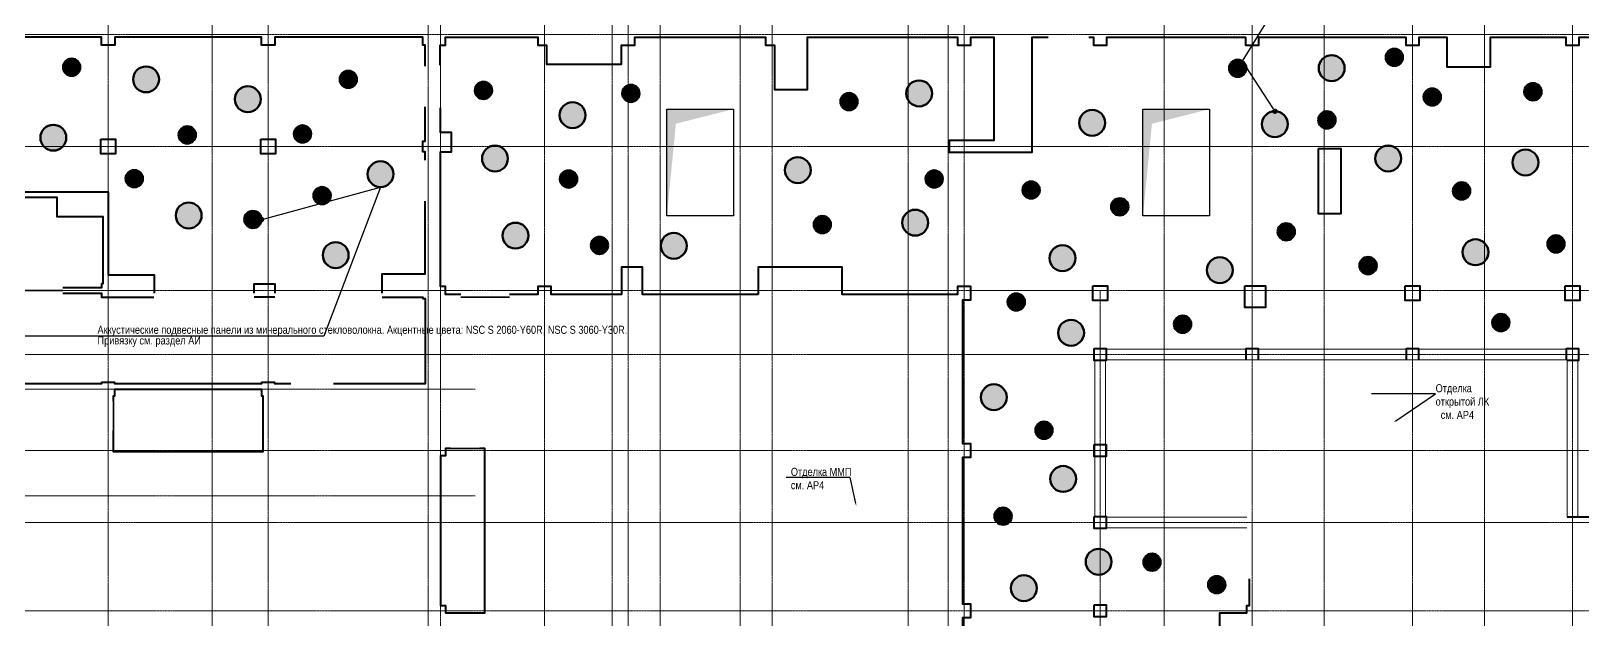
# Model space of a CAD drawing. Header units: millimetres. Extents: x -328335 to 1212475, y -208171 to 164144.
# Drawn here: x 30710 to 88897, y 78553 to 100625 of the extents above; entities that cross this region are included whole.
import ezdxf
from ezdxf import colors
from ezdxf.entities.mleader import LeaderData, LeaderLine
from ezdxf.math import Vec2, Vec3

# ---------------------------------------------------------------- set-up
doc = ezdxf.new("R2010")
doc.units = ezdxf.units.MM
doc.header["$LTSCALE"] = 0.5
doc.linetypes.add('CENTER2', pattern=[28.575, 19.05, -3.175, 3.175, -3.175])
doc.linetypes.add('HIDDEN', pattern=[9.525, 6.35, -3.175])
doc.layers.add('Vport', color=6, linetype='Continuous', plot=False)
for name, color, linetype, lineweight in [('АИ_Плинтус', 3, 'Continuous', 9), ('АИ_Полы', 1, 'Continuous', 9), ('АИ_Потолок_балки', 3, 'Continuous', 5), ('АЦ_Бафы', 8, 'Continuous', 0), ('АЦ_Выноски', 7, 'Continuous', 5), ('АЦ_Стены', 8, 'Continuous', 70), ('ОВ_Шахты_блок 4.1', 6, 'Continuous', 5)]:
    doc.layers.add(name, color=color, linetype=linetype, lineweight=lineweight)
doc.layers.add('АИ_Т_Профиль', color=2, linetype='Continuous', lineweight=40, true_color=0xffff00)
doc.layers.add('РД_Оси_100', color=7, linetype='Continuous', lineweight=0, true_color=0x525252)
doc.layers.add('АР_Делит', color=120, linetype='Continuous', lineweight=0, plot=False)
doc.styles.add('style1', font='ARIALN.TTF')

# ---------------------------------------------------------------- blocks, each defined once
blk = doc.blocks.new('2200_АР_ОСИ_3эт_100_6.02.25')
at = {"layer": 'АР_Делит', "linetype": 'CENTER2'}
for p, q in [((-5954.958, 87200), (47367.08, 87200)), ((-5954.958, 83200), (47367.08, 83200))]:
    blk.add_line(p, q, dxfattribs=at)
at = {"layer": 'РД_Оси_100', "color": 8, "linetype": 'CENTER2', "true_color": 0x808080}
for p, q in [((37500, -6155), (37500, 139938.679)), ((39600, -6155), (39600, 139938.679)), ((49960, -6155), (49960, 139938.679)), ((63600, -6155), (63600, 139938.679)), ((65100, -6155), (65100, 139938.679)), ((73200, -6155), (73200, 139938.679)), ((79200, -6155), (79200, 139938.679)), ((85200, -6155), (85200, 139938.679)), ((88500, -6155), (88500, 139938.679)), ((-5954.958, 96300), (119910, 96300)), ((-5954.958, 90900), (119910, 90900)), ((70800, -6155), (70800, 90900)), ((-5954.958, 88500), (119910, 88500)), ((-5954.958, 84900), (119910, 84900)), ((119910, 82200), (-5954.958, 82200)), ((-5954.958, 78900), (119910, 78900))]:
    blk.add_line(p, q, dxfattribs=at)
for points in [[(33600, 139938.679), (33600, -6155)], [(45530, 139938.679), (45600, 139538.679), (45600, -6163.457)], [(46060, -6163.105), (46060, 139538.679), (46130, 139938.679)], [(52500, 139938.679), (52500, -5755), (52358.276, -6155)], [(53100, 139938.679), (53100, -5755), (52949.266, -6155)], [(54300, 139938.679), (54300, -6155)], [(57300, 139938.679), (57300, -6155)], [(58500, 139938.679), (58500, -6155)], [(65700, -6155), (65700, 139938.679)], [(76500, 139938.679), (76500, -6155)], [(82500, 139938.679), (82500, -6155)], [(119910, 100350), (119410, 100500), (-5454.958, 100500), (-5954.958, 100350)]]:
    blk.add_lwpolyline(points, dxfattribs=at)
blk = doc.blocks.new('otv')
at = {"color": 8, "linetype": 'Continuous', "true_color": 0x808080, "transparency": 33554653}
blk.add_lwpolyline([(0, -1), (0, 0), (1, 0), (1, -1)], close=True, dxfattribs=at)
blk.add_solid([(0, -1), (0, 0), (0.135, -0.137), (1, 0)], dxfattribs=at)
blk = doc.blocks.new('_Dot')
at = {"color": 0, "linetype": 'ByBlock', "lineweight": -2}
blk.add_line((-0.5, 0), (-1, 0), dxfattribs=at)
at = {"color": 0, "linetype": 'ByBlock', "const_width": 0.5}
blk.add_lwpolyline([(-0.25, 0, 1), (0.25, 0, 1)], format="xyb", close=True, dxfattribs=at)
blk = doc.blocks.new('Баф_ор3_1200_столовая')
at = {"layer": 'АЦ_Стены', "true_color": 0xee6119}
h = blk.add_hatch(color=32, dxfattribs=at)
h.dxf.hatch_style = 1
h.paths.add_polyline_path([(600, 0, 1), (-600, 0, 1)])
at = {"layer": 'АЦ_Стены', "color": 32, "true_color": 0xee6119}
blk.add_circle((0, 0), 600, dxfattribs=at)
blk = doc.blocks.new('Баф_ор3_800_столовая')
at = {"layer": 'АЦ_Стены', "true_color": 0xee6119}
h = blk.add_hatch(color=32, dxfattribs=at)
h.dxf.hatch_style = 1
h.paths.add_polyline_path([(400, 0, 1), (-400, 0, 1)])
at = {"layer": 'АЦ_Стены', "color": 32, "true_color": 0xee6119}
blk.add_circle((0, 0), 400, dxfattribs=at)

msp = doc.modelspace()

# ---------------------------------------------------------------- linework, layer by layer
at = {"layer": 'Vport'}
for points in [[(54550.001, 97700), (57049.999, 97700), (57049.999, 93700), (54550.001, 93700)], [(72400.001, 97700.003), (74899.999, 97700.003), (74899.999, 93700.003), (72400.001, 93700.003)]]:
    msp.add_lwpolyline(points, close=True, dxfattribs=at)
at = {"layer": 'АИ_Плинтус', "color": 24, "linetype": 'ByBlock', "lineweight": 40, "true_color": 0xa52900}
for points in [[(45490.001, 99311.945), (45490.001, 100100), (45400, 100100), (45400, 100400), (39850, 100400), (39850, 100100), (39350, 100100), (39350, 100400), (33850, 100400), (33850, 100100), (33350, 100100), (33350, 100400), (28600, 100400), (28600, 94600), (33599.084, 94600), (33600, 91489.914), (35321.106, 91487.146), (35321.106, 90800)], [(46049.946, 99350), (46049.955, 100100.141), (46249.926, 100100.14), (46249.927, 100400), (49710, 100400), (49710.079, 100100), (50040.151, 100099.998), (50039.659, 99381.617), (52850, 99381.617), (52850, 100100), (53349.999, 100100.022), (53350.001, 100400), (58250.001, 100400), (58249.997, 100100), (58580.151, 100099.996), (58580.151, 98429.236), (59819.998, 98429.236), (59820, 100400), (65450, 100400), (65450.034, 100101.783), (65950, 100101.783), (65950, 100400), (66810, 100400), (66810, 96519.897), (65129.984, 96519.897), (65129.984, 96079.897), (68250, 96079.897), (68250, 100400), (68840.001, 100400)], [(70370.001, 100400), (70550, 100400), (70550, 100100), (71050, 100100), (71049.851, 100400), (76250, 100400), (76250, 100100), (76750, 100100), (76750, 100399.999), (82249.851, 100400), (82250, 100100), (82750, 100100), (82749.851, 100400), (83790.003, 100400), (83790.003, 99280), (85430.003, 99280), (85430.003, 100399.998), (88250.001, 100400), (88250, 100100), (88750, 100100), (88750.001, 100400), (92335.784, 100400)], [(45490.001, 95780), (45490.001, 96100), (45400, 96100), (45400, 96500), (45490.001, 96500), (45490.001, 97781.945)], [(46824.851, 90750), (46250.922, 90750), (46250.922, 91049.999), (46060.06, 91049.997), (46060, 96100), (46480.087, 96100), (46480.087, 96820.928), (46060.016, 96820.926), (46060.017, 97750)], [(43879.943, 90800), (43880.603, 91520), (45490.001, 91520), (45490.001, 94250)], [(57970.001, 90750), (53630.003, 90750), (53630.003, 91770), (52850, 91770), (52850, 90750), (50210.001, 90750), (50210, 91050), (49710, 91050), (49710, 90750), (48650.151, 90750)], [(65650, 76300), (65650, 78650), (65950, 78650), (65950, 79150), (65650, 79150), (65650.001, 84650), (65950, 84650), (65950, 85150), (65650.001, 85150), (65650, 90552.609), (65950, 90552.609), (65950, 91049.998), (65450, 91049.998), (65450, 90748.065), (61119.791, 90748.065), (61119.798, 91770), (57970.001, 91770), (57970.001, 90750)], [(31900, 90800), (33350, 90800), (33350, 90650), (35319.817, 90650)], [(39070.017, 90800), (39070.017, 91147.983), (39850, 91147.983), (39850, 90800)], [(39850, 90650), (39070.017, 90650)], [(43880.005, 90650), (45400, 90650), (45400, 90600), (45490.001, 90600), (45490.001, 87400), (42050, 87400)], [(40450, 87400), (39850.001, 87400), (39850.001, 87450), (39350, 87450), (39350, 87400), (33850, 87400), (33850, 87450), (33350, 87450), (33350, 87400), (27400, 87400)], [(33800, 86750), (33800, 86950), (33850, 86950), (33850, 87200), (39350, 87200), (39350, 86950), (39400, 86950), (39400, 84850), (33800, 84850), (33800, 85650)], [(46440.013, 84980), (46250, 84980), (46250, 84700), (46060, 84700), (46060.075, 79100), (46250.151, 79100), (46250.151, 78820), (47730, 78820), (47730, 84980), (47540.013, 84980)], [(94597.501, 82400), (88300.077, 82400)]]:
    msp.add_lwpolyline(points, dxfattribs=at)
at = {"layer": 'АИ_Плинтус', "color": 24, "linetype": 'ByBlock', "lineweight": 40, "true_color": 0xa52900, "transparency": 33554653}
for points in [[(33325, 96575), (33875, 96575), (33875, 96025), (33325, 96025)], [(39325, 96575), (39875, 96575), (39875, 96025), (39325, 96025)], [(70525, 91075), (71075, 91075), (71075, 90525), (70525, 90525)], [(76225, 91075), (76990, 91075), (76990, 90260), (76225, 90260)], [(82225, 91075), (82775, 91075), (82775, 90525), (82225, 90525)], [(88225, 91075), (88775, 91075), (88775, 90525), (88225, 90525)], [(70575, 85125), (71025, 85125), (71025, 84675), (70575, 84675)], [(70575, 82425), (71025, 82425), (71025, 81975), (70575, 81975)], [(70575, 79125), (71025, 79125), (71025, 78675), (70575, 78675)]]:
    msp.add_lwpolyline(points, close=True, dxfattribs=at)
at = {"layer": 'АИ_Плинтус', "color": 24, "linetype": 'ByBlock', "lineweight": 40, "true_color": 0xa52900}
msp.add_lwpolyline([(78980, 96220), (79820, 96220), (79820, 93780), (78980, 93780)], close=True, dxfattribs=at)
at = {"layer": 'АИ_Плинтус', "color": 160, "linetype": 'ByBlock', "lineweight": 40, "true_color": 0x003fff, "transparency": 33554653}
msp.add_lwpolyline([(28600, 92700), (28600, 94400), (31679.809, 94400), (31679.809, 93680), (33400, 93680), (33400, 91150), (33350, 91150), (33350, 91000), (31900, 91000)], dxfattribs=at)
at = {"layer": 'АИ_Плинтус', "color": 24, "linetype": 'ByBlock', "lineweight": 40, "true_color": 0xa52900, "transparency": 33554653, "elevation": -133.781}
msp.add_lwpolyline([(70575, 88721.965), (71025, 88721.965), (71025, 88271.965), (70575, 88271.965)], close=True, dxfattribs=at)
at = {"layer": 'АИ_Плинтус', "color": 24, "linetype": 'ByBlock', "lineweight": 40, "true_color": 0xa52900, "transparency": 33554653}
for points in [[(76275, 88297.892), (76275, 88725.006), (76725, 88725.006), (76725, 88300.006)], [(82275, 88300.006), (82275, 88725), (82725, 88725), (82725.334, 88300.004)], [(88275, 88300.006), (88275, 88725.006), (88725, 88725.006), (88725, 88275.006), (88300.078, 88275.006)], [(76400, 72700), (76300.035, 72699.999), (76300.035, 72980), (75280.002, 72980), (75280.002, 78820), (76299.988, 78819.996), (76300, 79100), (76400, 79100), (76400.001, 80100)]]:
    msp.add_lwpolyline(points, dxfattribs=at)
at = {"layer": 'АИ_Потолок_балки', "linetype": 'HIDDEN'}
for p, q in [((70999.923, 88699.994, -133.85), (88300, 88700)), ((70600, 88300, -133.85), (70600, 82400)), ((71000, 88300, -133.85), (88300.077, 88300.006)), ((71000, 82400), (71000, 88300, -133.85)), ((88300, 88300.006), (88700, 88300.006)), ((88300.077, 88300.006), (88300.079, 82400.005)), ((88700, 88300.006), (88700, 82400.004)), ((71000, 82400), (76300, 82400.004)), ((71000, 82000), (76300, 82000.004))]:
    msp.add_line(p, q, dxfattribs=at)
at = {"layer": 'АИ_Т_Профиль', "linetype": 'ByBlock', "lineweight": 35, "transparency": 33554653}
for points in [[(30400, 90900), (31900, 90900)], [(46824.851, 90650), (48650.151, 90650)], [(33800, 86750), (33800, 85650)], [(46440.013, 84980), (47540.013, 84980)]]:
    msp.add_lwpolyline(points, dxfattribs=at)

# ---------------------------------------------------------------- block references
at = {"layer": 'АЦ_Бафы', "transparency": 33554653, "xscale": 0.8091153242302125, "yscale": 0.8091153242302125, "zscale": 0.8091153242302125}
for name, p in [('Баф_ор3_800_столовая', (32233.573, 99269.603)), ('Баф_ор3_800_столовая', (75952.248, 99228.747)), ('Баф_ор3_1200_столовая', (79474.821, 99235.843)), ('Баф_ор3_800_столовая', (81824.246, 99638.921)), ('Баф_ор3_1200_столовая', (35022.529, 98814.368)), ('Баф_ор3_800_столовая', (42605.793, 98814.227)), ('Баф_ор3_1200_столовая', (38836.412, 98069.853)), ('Баф_ор3_800_столовая', (47673.247, 98400.371)), ('Баф_ор3_800_столовая', (53199.963, 98289.325)), ('Баф_ор3_1200_столовая', (64007.247, 98288.546)), ('Баф_ор3_800_столовая', (83245.405, 98153.531)), ('Баф_ор3_800_столовая', (87021.739, 98351.435)), ('Баф_ор3_1200_столовая', (51014.572, 97473.964)), ('Баф_ор3_800_столовая', (61378.381, 97979.504)), ('Баф_ор3_1200_столовая', (70497.459, 97187.589)), ('Баф_ор3_1200_столовая', (77346.842, 97134.558)), ('Баф_ор3_800_столовая', (79296.917, 97294.065)), ('Баф_ор3_1200_столовая', (31546.193, 96628.168)), ('Баф_ор3_800_столовая', (36565.829, 96733.461)), ('Баф_ор3_800_столовая', (40888.635, 96767.897)), ('Баф_ор3_1200_столовая', (48104.365, 95845.249)), ('Баф_ор3_1200_столовая', (81596.283, 95851.342)), ('Баф_ор3_1200_столовая', (86738.877, 95700.69)), ('Баф_ор3_1200_столовая', (43812.568, 95261.249)), ('Баф_ор3_1200_столовая', (59456.901, 95414.19)), ('Баф_ор3_800_столовая', (34580.821, 95092.461)), ('Баф_ор3_800_столовая', (50865.479, 95078.463)), ('Баф_ор3_800_столовая', (64572.61, 95081.427)), ('Баф_ор3_800_столовая', (68206.909, 94667.583)), ('Баф_ор3_800_столовая', (84347.061, 94632.955)), ('Баф_ор3_800_столовая', (41622.802, 94456.525)), ('Баф_ор3_800_столовая', (71529.33, 94036.958)), ('Баф_ор3_1200_столовая', (36621.261, 93712.624)), ('Баф_ор3_800_столовая', (39030.107, 93562.676)), ('Баф_ор3_800_столовая', (60378.292, 93370.482)), ('Баф_ор3_1200_столовая', (63862.528, 93442.799)), ('Баф_ор3_1200_столовая', (48874.067, 92957.734)), ('Баф_ор3_800_столовая', (77771.314, 93100.909)), ('Баф_ор3_1200_столовая', (42132.905, 92225.702)), ('Баф_ор3_800_столовая', (52023.387, 92589.858)), ('Баф_ор3_1200_столовая', (54807.825, 92577.154)), ('Баф_ор3_1200_столовая', (69381.093, 92111.335)), ('Баф_ор3_1200_столовая', (84865.12, 92333.816)), ('Баф_ор3_800_столовая', (87885.258, 92648.166)), ('Баф_ор3_1200_столовая', (75279.957, 91662.383)), ('Баф_ор3_800_столовая', (80840.138, 91836.035)), ('Баф_ор3_800_столовая', (67648.323, 90470.717)), ('Баф_ор3_1200_столовая', (69704.201, 89314.813)), ('Баф_ор3_800_столовая', (73886.696, 89636.844)), ('Баф_ор3_800_столовая', (85819.224, 89697.957)), ('Баф_ор3_1200_столовая', (66808.641, 86900.092)), ('Баф_ор3_800_столовая', (68688.838, 85662.686)), ('Баф_ор3_1200_столовая', (69410.097, 83838.379)), ('Баф_ор3_800_столовая', (67156.749, 82442.654)), ('Баф_ор3_1200_столовая', (70738.332, 80732.402)), ('Баф_ор3_800_столовая', (72739.313, 80717.803)), ('Баф_ор3_1200_столовая', (67936.64, 79744.164)), ('Баф_ор3_800_столовая', (75165.641, 79875.397))]:
    msp.add_blockref(name, p, dxfattribs=at)
at = {"layer": 'ОВ_Шахты_блок 4.1', "color": 8, "true_color": 0x808080, "xscale": 2500, "yscale": 4000}
for p in [(54550, 97700), (72400, 97700.003)]:
    msp.add_blockref('otv', p, dxfattribs=at)
at = {"layer": 'РД_Оси_100'}
msp.add_blockref('2200_АР_ОСИ_3эт_100_6.02.25', (0, 0), dxfattribs=at)

# ---------------------------------------------------------------- leaders
at = {"layer": 'АИ_Полы', "color": 7, "lineweight": 0}
ml = msp.add_multileader_mtext('Standard', dxfattribs=at)
ml.set_content('Отделка открытой ЛК\\P  см. АР4', color=7, style='style1')
ml.set_leader_properties()
ml.build(insert=Vec2(0, 0))
ml.multileader.update_dxf_attribs({"text_left_attachment_type": 6, "text_right_attachment_type": 6, "dogleg_length": 0.36, "arrow_head_size": 100})
ctx = ml.context
ctx.base_point, ctx.char_height, ctx.arrow_head_size, ctx.landing_gap_size, ctx.plane_origin = Vec3(83372.824, 87027.837), 300, 100, 0, Vec3(151580.474, 68322.231)
ctx.left_attachment, ctx.right_attachment = 6, 6
notes = []
notes.append((ctx, [(0, (1, 1, 0), (83372.464, 87027.837), (1, 0), 0.36, [(1, [(81797.5, 85962.286)], 0, [])])]))
ctx.mtext.insert, ctx.mtext.width, ctx.mtext.defined_height, ctx.mtext.flow_direction = Vec3(83372.824, 87387.837), 2384.53574, 799.326, 5
ml = msp.add_multileader_mtext('Standard', dxfattribs=at)
ml.set_content('Отделка ММП  см. АР4', color=7, style='style1')
ml.set_leader_properties()
ml.build(insert=Vec2(0, 0))
ml.multileader.update_dxf_attribs({"text_left_attachment_type": 6, "text_right_attachment_type": 6, "dogleg_length": 0.36, "arrow_head_size": 100})
ctx = ml.context
ctx.base_point, ctx.char_height, ctx.arrow_head_size, ctx.landing_gap_size, ctx.plane_origin = Vec3(59198.152, 83893.642), 300, 100, 0, Vec3(131432.173, 65188.036)
ctx.left_attachment, ctx.right_attachment = 6, 6
notes.append((ctx, [(1, (1, 1, 0), (61427.843, 83893.642), (-1, 0), 0.36, [(1, [(61649.199, 82828.091)], 0, [])])]))
ctx.mtext.insert, ctx.mtext.width, ctx.mtext.defined_height, ctx.mtext.flow_direction = Vec3(59198.152, 84253.642), 2384.53574, 799.326, 5
at = {"layer": 'АЦ_Выноски', "transparency": 33554653}
ml = msp.add_multileader_mtext('Standard', dxfattribs=at)
ml.set_content('\\pxa0.66667;Аккустические подвесные панели из минерального стекловолокна. Акцентные цвета: {\\C240;\\c2367469;NSC S 2060-Y60R, NSC S 3060-Y30R. \\PПривязку см. раздел АИ}', color=256, style='style1')
ml.set_leader_properties(color=256)
ml.set_arrow_properties(name='DOT')
ml.build(insert=Vec2(0, 0))
ml.multileader.update_dxf_attribs({"has_dogleg": 0, "text_left_attachment_type": 6, "text_right_attachment_type": 6, "arrow_head_size": 200, "scale": 100})
ctx = ml.context
ctx.base_point, ctx.scale, ctx.char_height, ctx.arrow_head_size, ctx.landing_gap_size, ctx.plane_origin, ctx.plane_x_axis, ctx.plane_y_axis = Vec3(81527.942, 108265.207), 100, 300, 200, 50, Vec3(83308.187, 102395.461), Vec3(1, 0.00000001), Vec3(-0.00000001, 1)
ctx.left_attachment, ctx.right_attachment = 6, 6
notes.append((ctx, [(1, (1, 1, 0), (80727.942, 108265.207), (1, 0.00000001), 800, [(1, [(77346.842, 97620.027), (76128.548, 99500.161)], 0, [])])]))
ctx.mtext.insert, ctx.mtext.text_direction, ctx.mtext.rotation, ctx.mtext.width, ctx.mtext.line_spacing_factor, ctx.mtext.flow_direction = Vec3(81577.942, 108653.407), Vec3(1, 0.00000001), 0.00000001, 9258.29889, 0.8, 5
ml = msp.add_multileader_mtext('Standard', dxfattribs=at)
ml.set_content('\\pxa0.66667;Аккустические подвесные панели из минерального стекловолокна. Акцентные цвета: {\\C240;\\c2367469;NSC S 2060-Y60R, NSC S 3060-Y30R. \\PПривязку см. раздел АИ}', color=256, style='style1')
ml.set_leader_properties(color=256)
ml.set_arrow_properties(name='DOT')
ml.build(insert=Vec2(0, 0))
ml.multileader.update_dxf_attribs({"has_dogleg": 0, "text_left_attachment_type": 6, "text_right_attachment_type": 6, "arrow_head_size": 200, "scale": 100})
ctx = ml.context
ctx.base_point, ctx.scale, ctx.char_height, ctx.arrow_head_size, ctx.landing_gap_size, ctx.plane_origin, ctx.plane_x_axis, ctx.plane_y_axis = Vec3(33151.364, 89190.322), 100, 300, 200, 50, Vec3(26955.475, 103750.3), Vec3(1, 0.00000001), Vec3(-0.00000001, 1)
ctx.left_attachment, ctx.right_attachment = 6, 6
notes.append((ctx, [(0, (1, 1, 0), (42493.519, 89190.322), (-1, -0.00000001), 800, [(0, [(39353.753, 93562.676), (43812.568, 94775.78)], 0, [])])]))
ctx.mtext.insert, ctx.mtext.text_direction, ctx.mtext.rotation, ctx.mtext.width, ctx.mtext.line_spacing_factor, ctx.mtext.flow_direction = Vec3(33201.364, 89578.521), Vec3(1, 0.00000001), 0.00000001, 9258.29889, 0.8, 5
ml = msp.add_multileader_mtext('Standard', dxfattribs=at)
ml.set_content('Окраска потолков в ЛК\\P\\pxa0.66667;Акцентный цвет: {\\C240;\\c2367469;NSC S 0570-Y}', color=256, style='style1')
ml.set_leader_properties(color=256)
ml.set_arrow_properties(name='DOT')
ml.build(insert=Vec2(0, 0))
ml.multileader.update_dxf_attribs({"has_dogleg": 0, "text_left_attachment_type": 6, "text_right_attachment_type": 6, "arrow_head_size": 200, "scale": 100})
ctx = ml.context
ctx.base_point, ctx.scale, ctx.char_height, ctx.arrow_head_size, ctx.landing_gap_size, ctx.plane_origin, ctx.plane_x_axis, ctx.plane_y_axis = Vec3(-23912.157, 79102.933), 100, 300, 200, 50, Vec3(-30354.876, 75663.506), Vec3(1, 0.00000001), Vec3(-0.00000001, 1)
ctx.left_attachment, ctx.right_attachment = 6, 6
notes.append((ctx, [(1, (1, 1, 0), (-24712.157, 79102.933), (1, 0.00000001), 800, [(0, [(-33948.559, 72926.064)], 0, [])])]))
ctx.mtext.insert, ctx.mtext.text_direction, ctx.mtext.rotation, ctx.mtext.width, ctx.mtext.line_spacing_factor, ctx.mtext.flow_direction = Vec3(-23862.157, 79486.22), Vec3(1, 0.00000001), 0.00000001, 11047.033, 0.8, 5
for ctx, leaders in notes:
    for number, flags, end, landing, length, lines in leaders:
        leader = LeaderData()
        leader.index, (leader.has_last_leader_line, leader.has_dogleg_vector, leader.attachment_direction) = number, flags
        leader.last_leader_point, leader.dogleg_vector, leader.dogleg_length = Vec3(end), Vec3(landing), length
        for number, points, colour, breaks in lines:
            line = LeaderLine()
            line.index, line.vertices, line.color, line.breaks = number, Vec3.list(points), colors.encode_raw_color(colour), breaks
            leader.lines.append(line)
        ctx.leaders.append(leader)

doc.saveas('drawing.dxf')
